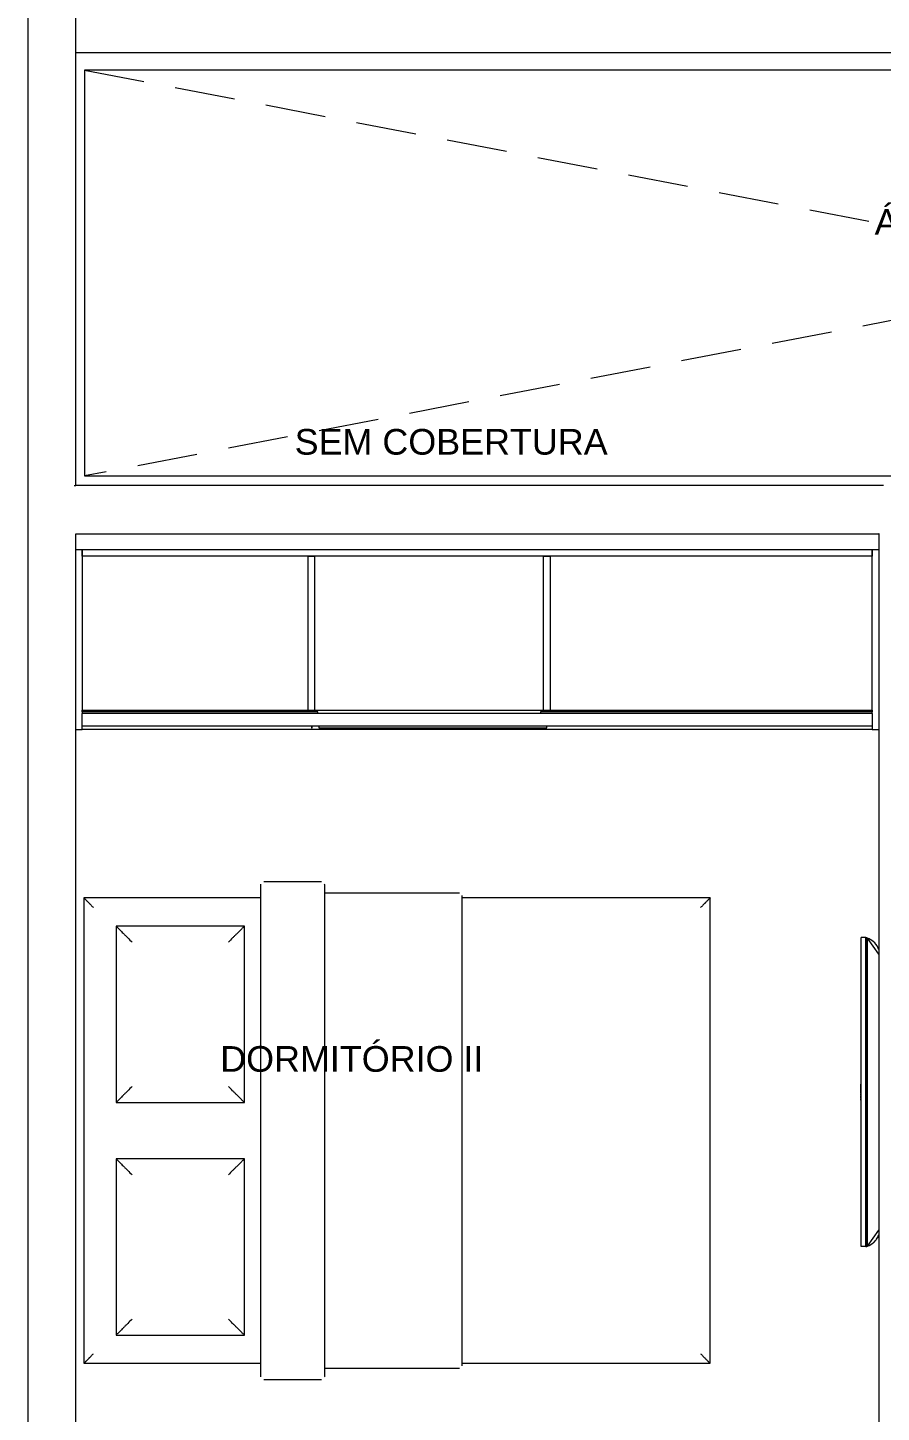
# Model space of a CAD drawing. Header units: millimetres. Extents: x 586.5 to 618.3, y 239.1 to 272.6.
# Drawn here: x 586.497 to 589.155, y 252.023 to 256.337 of the extents above; entities that cross this region are included whole.
import ezdxf

# ---------------------------------------------------------------- set-up
doc = ezdxf.new("R2010")
doc.units = ezdxf.units.MM
doc.header["$LTSCALE"] = 75
doc.linetypes.add('HIDDEN', pattern=[0.375, 0.25, -0.125])
for name, color, linetype, lineweight in [('A Arquitetura LRZ', 252, 'Continuous', 9), ('A Cumbuca LRZ', 254, 'HIDDEN', 9), ('A Mobiliário LRZ', 253, 'Continuous', 9), ('A Projeção LRZ', 253, 'HIDDEN', 9)]:
    doc.layers.add(name, color=color, linetype=linetype, lineweight=lineweight)
doc.styles.add('R80', font='arial.ttf')

msp = doc.modelspace()

# ---------------------------------------------------------------- linework, layer by layer
at = {"layer": 'A Arquitetura LRZ'}
for p, q in [((586.4965, 272.5654), (586.4965, 240.1554)), ((586.6465, 254.9104), (586.6465, 259.1104)), ((586.6465, 256.2604), (593.2465, 256.2604)), ((586.4975, 254.9104), (586.4965, 254.9104)), ((586.6415, 254.9104), (586.6465, 254.9104)), ((586.6455, 254.9094), (586.6415, 254.9094)), ((589.1615, 254.9104), (586.6465, 254.9104)), ((586.6465, 254.7604), (589.1465, 254.7604)), ((586.6465, 251.4104), (586.6465, 254.7604)), ((589.1465, 254.7604), (589.1465, 250.4604)), ((589.1475, 254.7604), (589.1465, 254.7604))]:
    msp.add_line(p, q, dxfattribs=at)
at = {"layer": 'A Mobiliário LRZ'}
for p, q in [((586.6665, 254.7104), (586.6465, 254.7104)), ((589.1265, 254.7104), (586.6665, 254.7104)), ((586.6665, 254.7104), (586.6665, 254.6904)), ((586.6665, 254.6904), (586.6665, 254.7104)), ((589.1265, 254.6904), (589.1265, 254.7104)), ((589.1465, 254.7104), (589.1265, 254.7104)), ((589.1265, 254.7104), (589.1265, 254.6904)), ((586.6665, 254.6904), (586.6665, 254.2104)), ((587.3698, 254.6904), (586.6665, 254.6904)), ((587.3698, 254.2104), (587.3698, 254.6904)), ((587.3898, 254.6904), (587.3698, 254.6904)), ((587.3698, 254.6904), (587.3898, 254.6904)), ((587.3898, 254.6904), (587.3898, 254.2104)), ((588.1031, 254.6904), (587.3898, 254.6904)), ((588.1031, 254.2104), (588.1031, 254.6904)), ((588.1231, 254.6904), (588.1031, 254.6904)), ((588.1031, 254.6904), (588.1231, 254.6904)), ((588.1231, 254.6904), (588.1231, 254.2104)), ((589.1265, 254.6904), (588.1231, 254.6904)), ((589.1265, 254.2104), (589.1265, 254.6904)), ((586.6665, 254.2104), (587.3698, 254.2104)), ((586.6665, 254.2054), (586.6665, 254.2104)), ((586.6665, 254.2054), (586.6665, 254.2004)), ((587.3998, 254.2054), (586.6665, 254.2054)), ((586.6665, 254.1904), (586.6665, 254.2004)), ((589.1265, 254.2004), (586.6665, 254.2004)), ((586.6665, 254.1604), (586.6665, 254.1904)), ((587.3698, 254.2104), (587.3898, 254.2104)), ((587.3898, 254.2104), (588.1031, 254.2104)), ((587.3998, 254.2004), (587.3998, 254.2054)), ((589.1265, 254.2054), (588.0931, 254.2054)), ((588.0931, 254.2054), (588.0931, 254.2004)), ((588.1031, 254.2104), (588.1231, 254.2104)), ((588.1231, 254.2104), (589.1265, 254.2104)), ((589.1265, 254.2104), (589.1265, 254.2054)), ((589.1265, 254.2004), (589.1265, 254.2054)), ((589.1265, 254.2004), (589.1265, 254.1904)), ((589.1265, 254.1904), (589.1265, 254.1604)), ((586.6465, 254.1504), (586.6665, 254.1504)), ((589.1265, 254.1604), (586.6665, 254.1604)), ((586.6665, 254.1504), (586.6665, 254.1604)), ((589.1265, 254.1504), (586.6665, 254.1504)), ((587.3798, 254.1604), (587.3798, 254.1554)), ((587.3798, 254.1554), (587.3828, 254.1554)), ((587.3828, 254.1554), (587.3828, 254.1604)), ((587.4028, 254.1604), (587.4028, 254.1554)), ((587.4028, 254.1554), (588.1131, 254.1554)), ((588.1131, 254.1554), (588.1131, 254.1604)), ((589.1265, 254.1604), (589.1265, 254.1504)), ((589.1265, 254.1504), (589.1465, 254.1504)), ((587.2215, 253.6654), (587.2215, 253.6653)), ((587.2215, 253.6653), (587.2215, 253.6652)), ((587.2215, 253.6652), (587.2215, 253.6649)), ((587.2215, 253.6649), (587.2215, 253.6645)), ((587.2215, 253.6645), (587.2215, 253.664)), ((587.2215, 253.664), (587.2215, 253.6634)), ((587.2215, 253.6634), (587.2215, 253.6627)), ((587.2215, 253.6627), (587.2215, 253.6619)), ((587.2215, 253.6619), (587.2215, 253.6609)), ((587.4115, 253.6754), (587.2315, 253.6754)), ((587.4215, 253.6653), (587.4215, 253.6654)), ((587.4215, 253.6654), (587.4215, 253.6654)), ((587.4215, 253.6651), (587.4215, 253.6653)), ((587.4215, 253.6648), (587.4215, 253.6651)), ((587.4215, 253.6644), (587.4215, 253.6648)), ((587.4215, 253.6639), (587.4215, 253.6644)), ((587.4215, 253.6632), (587.4215, 253.6639)), ((587.4215, 253.6625), (587.4215, 253.6632)), ((587.4215, 253.6616), (587.4215, 253.6625)), ((587.4215, 253.6606), (587.4215, 253.6616)), ((587.2215, 253.6254), (586.6715, 253.6254)), ((586.6715, 253.6254), (586.6715, 252.1754)), ((587.2215, 253.6609), (587.2215, 253.6599)), ((587.2215, 253.6599), (587.2215, 253.6587)), ((587.2215, 253.6587), (587.2215, 253.6575)), ((587.2215, 253.6575), (587.2215, 253.6562)), ((587.2215, 253.6562), (587.2215, 253.6547)), ((587.2215, 253.6547), (587.2215, 253.6532)), ((587.2215, 253.6532), (587.2215, 253.6516)), ((587.2215, 253.6516), (587.2215, 253.6498)), ((587.2215, 253.6498), (587.2215, 253.648)), ((587.2215, 253.648), (587.2215, 253.6461)), ((587.2215, 253.6461), (587.2215, 253.6442)), ((587.2215, 253.6442), (587.2215, 253.6421)), ((587.2215, 253.6421), (587.2215, 253.64)), ((587.2215, 253.64), (587.2215, 253.6378)), ((587.2215, 253.6378), (587.2215, 253.6356)), ((587.2215, 253.6356), (587.2215, 253.6332)), ((587.2215, 253.6332), (587.2215, 253.6308)), ((587.2215, 253.6308), (587.2215, 253.6284)), ((587.2215, 253.6284), (587.2215, 253.6259)), ((587.2215, 253.6259), (587.2215, 253.6234)), ((587.2215, 253.6234), (587.2215, 253.6208)), ((587.2215, 253.6208), (587.2215, 253.6181)), ((587.4215, 253.6596), (587.4215, 253.6606)), ((587.4215, 253.6584), (587.4215, 253.6596)), ((587.4215, 253.6571), (587.4215, 253.6584)), ((587.4215, 253.6558), (587.4215, 253.6571)), ((587.4215, 253.6543), (587.4215, 253.6558)), ((587.4215, 253.6527), (587.4215, 253.6543)), ((587.4215, 253.6511), (587.4215, 253.6527)), ((587.4215, 253.6494), (587.4215, 253.6511)), ((587.4215, 253.6475), (587.4215, 253.6494)), ((587.4215, 253.6456), (587.4215, 253.6475)), ((587.4215, 253.6436), (587.4215, 253.6456)), ((587.4215, 253.6416), (587.4215, 253.6436)), ((587.4215, 253.6394), (587.4215, 253.6416)), ((587.8415, 253.6404), (587.4215, 253.6404)), ((587.4215, 253.6372), (587.4215, 253.6394)), ((587.4215, 253.6349), (587.4215, 253.6372)), ((587.4215, 253.6326), (587.4215, 253.6349)), ((587.4215, 253.6302), (587.4215, 253.6326)), ((587.4215, 253.6277), (587.4215, 253.6302)), ((587.4215, 253.6252), (587.4215, 253.6277)), ((587.4215, 253.6227), (587.4215, 253.6252)), ((587.4215, 253.6201), (587.4215, 253.6227)), ((587.4215, 253.6174), (587.4215, 253.6201)), ((588.6215, 253.6254), (587.8478, 253.6254)), ((587.849, 253.6327), (587.849, 253.6329)), ((587.849, 253.6329), (587.849, 253.6329)), ((587.849, 253.6329), (587.849, 253.6329)), ((587.849, 253.6326), (587.849, 253.6327)), ((587.849, 253.6324), (587.849, 253.6326)), ((587.849, 253.6321), (587.849, 253.6324)), ((587.849, 253.6317), (587.849, 253.6321)), ((587.849, 253.6313), (587.849, 253.6317)), ((587.849, 253.6309), (587.849, 253.6313)), ((587.849, 253.6304), (587.849, 253.6309)), ((587.849, 253.6298), (587.849, 253.6304)), ((587.849, 253.6292), (587.849, 253.6298)), ((587.849, 253.6285), (587.849, 253.6292)), ((587.849, 253.6277), (587.849, 253.6285)), ((587.849, 253.627), (587.849, 253.6277)), ((587.849, 253.6261), (587.849, 253.627)), ((587.849, 253.6252), (587.849, 253.6261)), ((587.849, 253.6243), (587.849, 253.6252)), ((587.849, 253.6233), (587.849, 253.6243)), ((587.849, 253.6223), (587.849, 253.6233)), ((587.849, 253.6212), (587.849, 253.6223)), ((587.849, 253.6201), (587.849, 253.6212)), ((587.849, 253.619), (587.849, 253.6201)), ((587.849, 253.6178), (587.849, 253.619)), ((588.6215, 252.1754), (588.6215, 253.6254)), ((587.2215, 253.6181), (587.2215, 253.6155)), ((587.2215, 253.6155), (587.2215, 253.6128)), ((587.2215, 253.6128), (587.2215, 253.6101)), ((587.2215, 253.6101), (587.2215, 253.6073)), ((587.2215, 253.6073), (587.2215, 253.6045)), ((587.2215, 253.6045), (587.2215, 253.6018)), ((587.2215, 253.6018), (587.2215, 253.599)), ((587.2215, 253.599), (587.2215, 253.5962)), ((587.2215, 253.5962), (587.2215, 253.5954)), ((587.2215, 253.5954), (587.2215, 252.2054)), ((587.4215, 253.6147), (587.4215, 253.6174)), ((587.4215, 253.612), (587.4215, 253.6147)), ((587.4215, 253.6093), (587.4215, 253.612)), ((587.4215, 253.6066), (587.4215, 253.6093)), ((587.4215, 253.6038), (587.4215, 253.6066)), ((587.4215, 253.601), (587.4215, 253.6038)), ((587.4215, 253.5982), (587.4215, 253.601)), ((587.4215, 253.5954), (587.4215, 253.5982)), ((587.4215, 252.2054), (587.4215, 253.5954)), ((587.849, 253.6166), (587.849, 253.6178)), ((587.849, 253.6153), (587.849, 253.6166)), ((587.849, 253.614), (587.849, 253.6153)), ((587.849, 253.6127), (587.849, 253.614)), ((587.849, 253.6114), (587.849, 253.6127)), ((587.849, 253.61), (587.849, 253.6114)), ((587.849, 253.6086), (587.849, 253.61)), ((587.849, 253.6072), (587.849, 253.6086)), ((587.849, 253.6058), (587.849, 253.6072)), ((587.849, 253.6043), (587.849, 253.6058)), ((587.849, 253.6029), (587.849, 253.6043)), ((587.849, 253.6014), (587.849, 253.6029)), ((587.849, 253.5999), (587.849, 253.6014)), ((587.849, 253.5984), (587.849, 253.5999)), ((587.849, 253.5969), (587.849, 253.5984)), ((587.849, 253.5954), (587.849, 253.5969)), ((587.849, 252.2054), (587.849, 253.5954)), ((587.1715, 253.5379), (586.7715, 253.5379)), ((586.7715, 253.5379), (586.7715, 252.9879)), ((587.1715, 252.9879), (587.1715, 253.5379)), ((589.0915, 252.5389), (589.0915, 253.5019)), ((589.1065, 253.5019), (589.0915, 253.5019)), ((589.1065, 252.5389), (589.1065, 253.5019)), ((589.1065, 253.5019), (589.1065, 252.5389)), ((589.1115, 252.5405), (589.1115, 253.5003)), ((589.1465, 253.4505), (589.1115, 253.5003)), ((589.0911, 253.0432), (589.0911, 253.0449)), ((589.0911, 253.0449), (589.0911, 253.043)), ((589.0915, 253.0449), (589.0911, 253.0449)), ((589.0915, 253.0448), (589.0911, 253.0448)), ((589.0911, 253.0426), (589.0911, 253.0448)), ((589.0911, 253.0448), (589.0911, 253.0442)), ((589.0911, 253.0415), (589.0911, 253.0432)), ((589.0915, 253.0432), (589.0911, 253.0432)), ((589.0915, 253.0432), (589.0911, 253.0432)), ((589.0911, 253.0426), (589.0911, 253.043)), ((589.0911, 253.043), (589.0911, 253.0416)), ((589.0911, 253.041), (589.0911, 253.0426)), ((589.0911, 253.0417), (589.0911, 253.0426)), ((589.0915, 253.0426), (589.0911, 253.0426)), ((589.0911, 253.0419), (589.0911, 253.0415)), ((589.0911, 253.0418), (589.0911, 253.0401)), ((589.0911, 253.0399), (589.0911, 253.0417)), ((589.0915, 253.0416), (589.0911, 253.0416)), ((589.0911, 253.0401), (589.0911, 253.041)), ((589.0911, 253.0399), (589.0915, 253.0399)), ((589.0911, 253.0399), (589.0915, 253.0399)), ((589.0915, 253.0399), (589.0911, 253.0399)), ((589.0911, 253.0373), (589.0911, 253.0387)), ((589.0915, 253.0387), (589.0911, 253.0387)), ((589.0911, 253.0345), (589.0911, 253.0373)), ((589.0911, 253.0373), (589.0915, 253.0373)), ((589.0915, 253.0369), (589.0911, 253.0369)), ((589.0915, 253.0359), (589.0911, 253.0359)), ((589.0915, 253.0348), (589.0911, 253.0348)), ((589.0911, 253.033), (589.0911, 253.0345)), ((589.0915, 253.0345), (589.0911, 253.0345)), ((589.0915, 253.033), (589.0911, 253.033)), ((589.0911, 253.0288), (589.0911, 253.0315)), ((589.0911, 253.0315), (589.0915, 253.0315)), ((589.0911, 253.0277), (589.0911, 253.0288)), ((589.0915, 253.0288), (589.0911, 253.0288)), ((589.0915, 253.0287), (589.0911, 253.0287)), ((589.0911, 253.0267), (589.0911, 253.0277)), ((589.0915, 253.0277), (589.0911, 253.0277)), ((589.0915, 253.0268), (589.0911, 253.0268)), ((589.0911, 253.0239), (589.0911, 253.0267)), ((589.0915, 253.0267), (589.0911, 253.0267)), ((589.0915, 253.0239), (589.0911, 253.0239)), ((589.0915, 253.0221), (589.0911, 253.0221)), ((589.0911, 253.0198), (589.0911, 253.0221)), ((589.0911, 253.0221), (589.0911, 253.0215)), ((589.0911, 253.0204), (589.0911, 253.0221)), ((589.0911, 253.0221), (589.0911, 253.0203)), ((589.0915, 253.0221), (589.0911, 253.0221)), ((589.0911, 253.0187), (589.0911, 253.0204)), ((589.0915, 253.0204), (589.0911, 253.0204)), ((589.0915, 253.0204), (589.0911, 253.0204)), ((589.0911, 253.0199), (589.0911, 253.0202)), ((589.0911, 253.0202), (589.0911, 253.0189)), ((589.0911, 253.0182), (589.0911, 253.0199)), ((589.0915, 253.0199), (589.0911, 253.0199)), ((589.0911, 253.0189), (589.0911, 253.0198)), ((589.0911, 253.0191), (589.0911, 253.0187)), ((589.0911, 253.019), (589.0911, 253.0173)), ((589.0911, 253.0171), (589.0911, 253.0189)), ((589.0915, 253.0189), (589.0911, 253.0189)), ((589.0911, 253.0173), (589.0911, 253.0182)), ((589.0911, 253.0172), (589.0915, 253.0172)), ((589.0911, 253.0171), (589.0915, 253.0171)), ((589.0915, 253.0171), (589.0911, 253.0171)), ((589.0911, 253.0135), (589.0911, 253.0152)), ((589.0911, 253.0152), (589.0911, 253.0104)), ((589.0915, 253.0152), (589.0911, 253.0152)), ((586.7715, 252.9879), (587.1715, 252.9879)), ((589.0911, 253.0121), (589.0911, 253.0135)), ((589.0911, 253.0135), (589.0915, 253.0135)), ((589.0911, 253.0104), (589.0911, 253.0121)), ((589.0915, 253.0121), (589.0911, 253.0121)), ((589.0915, 253.0104), (589.0911, 253.0104)), ((589.0911, 253.006), (589.0911, 253.0083)), ((589.0915, 253.0083), (589.0911, 253.0083)), ((589.0911, 253.0041), (589.0911, 253.006)), ((589.0911, 253.006), (589.0915, 253.006)), ((589.0915, 253.0049), (589.0911, 253.0049)), ((589.0911, 253.0027), (589.0911, 253.0041)), ((589.0915, 253.0041), (589.0911, 253.0041)), ((589.0915, 253.0041), (589.0911, 253.0041)), ((589.0915, 253.0027), (589.0911, 253.0027)), ((589.0915, 253.0009), (589.0911, 253.0009)), ((589.0911, 253.0009), (589.0911, 252.9959)), ((589.0911, 252.9962), (589.0911, 253.0009)), ((589.0911, 252.9976), (589.0911, 252.9995)), ((589.0911, 252.9995), (589.0911, 252.9976)), ((589.0911, 252.9959), (589.0911, 252.9985)), ((589.0915, 252.9985), (589.0911, 252.9985)), ((589.0911, 252.9976), (589.0911, 252.9976)), ((589.0915, 252.9976), (589.0911, 252.9976)), ((589.0915, 252.9976), (589.0911, 252.9976)), ((589.0911, 252.9959), (589.0911, 252.9962)), ((589.0911, 252.9959), (589.0915, 252.9959)), ((589.0915, 252.9959), (589.0911, 252.9959)), ((589.0915, 252.9959), (589.0911, 252.9959)), ((587.1715, 252.8129), (586.7715, 252.8129)), ((586.7715, 252.8129), (586.7715, 252.2629)), ((587.1715, 252.2629), (587.1715, 252.8129)), ((589.1115, 252.5405), (589.1465, 252.5903)), ((589.1065, 252.5389), (589.0915, 252.5389)), ((586.7715, 252.2629), (587.1715, 252.2629)), ((587.2215, 252.2054), (587.2215, 252.2026)), ((587.2215, 252.2026), (587.2215, 252.1998)), ((587.2215, 252.1998), (587.2215, 252.197)), ((587.2215, 252.197), (587.2215, 252.1943)), ((587.4215, 252.2046), (587.4215, 252.2054)), ((587.4215, 252.2018), (587.4215, 252.2046)), ((587.4215, 252.1991), (587.4215, 252.2018)), ((587.4215, 252.1963), (587.4215, 252.1991)), ((587.4215, 252.1935), (587.4215, 252.1963)), ((587.849, 252.205), (587.849, 252.2054)), ((587.849, 252.2035), (587.849, 252.205)), ((587.849, 252.202), (587.849, 252.2035)), ((587.849, 252.2005), (587.849, 252.202)), ((587.849, 252.199), (587.849, 252.2005)), ((587.849, 252.1976), (587.849, 252.199)), ((587.849, 252.1961), (587.849, 252.1976)), ((587.849, 252.1947), (587.849, 252.1961)), ((587.849, 252.1932), (587.849, 252.1947)), ((586.6715, 252.1754), (587.2215, 252.1754)), ((587.2215, 252.1943), (587.2215, 252.1915)), ((587.2215, 252.1915), (587.2215, 252.1888)), ((587.2215, 252.1888), (587.2215, 252.1861)), ((587.2215, 252.1861), (587.2215, 252.1834)), ((587.2215, 252.1834), (587.2215, 252.1807)), ((587.2215, 252.1807), (587.2215, 252.1781)), ((587.2215, 252.1781), (587.2215, 252.1756)), ((587.2215, 252.1756), (587.2215, 252.1731)), ((587.2215, 252.1731), (587.2215, 252.1706)), ((587.2215, 252.1706), (587.2215, 252.1682)), ((587.2215, 252.1682), (587.2215, 252.1659)), ((587.2215, 252.1659), (587.2215, 252.1636)), ((587.2215, 252.1636), (587.2215, 252.1614)), ((587.2215, 252.1614), (587.2215, 252.1592)), ((587.2215, 252.1592), (587.2215, 252.1572)), ((587.2215, 252.1572), (587.2215, 252.1552)), ((587.2215, 252.1552), (587.2215, 252.1533)), ((587.2215, 252.1533), (587.2215, 252.1515)), ((587.2215, 252.1515), (587.2215, 252.1497)), ((587.4215, 252.1908), (587.4215, 252.1935)), ((587.4215, 252.188), (587.4215, 252.1908)), ((587.4215, 252.1853), (587.4215, 252.188)), ((587.4215, 252.1827), (587.4215, 252.1853)), ((587.4215, 252.18), (587.4215, 252.1827)), ((587.4215, 252.1774), (587.4215, 252.18)), ((587.4215, 252.1749), (587.4215, 252.1774)), ((587.4215, 252.1724), (587.4215, 252.1749)), ((587.4215, 252.17), (587.4215, 252.1724)), ((587.4215, 252.1676), (587.4215, 252.17)), ((587.4215, 252.1653), (587.4215, 252.1676)), ((587.4215, 252.163), (587.4215, 252.1653)), ((587.4215, 252.1608), (587.4215, 252.163)), ((587.4215, 252.1587), (587.4215, 252.1608)), ((587.4215, 252.1604), (587.8415, 252.1604)), ((587.4215, 252.1566), (587.4215, 252.1587)), ((587.4215, 252.1547), (587.4215, 252.1566)), ((587.4215, 252.1528), (587.4215, 252.1547)), ((587.4215, 252.151), (587.4215, 252.1528)), ((587.8478, 252.1754), (588.6215, 252.1754)), ((587.849, 252.1918), (587.849, 252.1932)), ((587.849, 252.1904), (587.849, 252.1918)), ((587.849, 252.1891), (587.849, 252.1904)), ((587.849, 252.1877), (587.849, 252.1891)), ((587.849, 252.1864), (587.849, 252.1877)), ((587.849, 252.1851), (587.849, 252.1864)), ((587.849, 252.1839), (587.849, 252.1851)), ((587.849, 252.1827), (587.849, 252.1839)), ((587.849, 252.1815), (587.849, 252.1827)), ((587.849, 252.1804), (587.849, 252.1815)), ((587.849, 252.1793), (587.849, 252.1804)), ((587.849, 252.1782), (587.849, 252.1793)), ((587.849, 252.1772), (587.849, 252.1782)), ((587.849, 252.1762), (587.849, 252.1772)), ((587.849, 252.1753), (587.849, 252.1762)), ((587.849, 252.1745), (587.849, 252.1753)), ((587.849, 252.1736), (587.849, 252.1745)), ((587.849, 252.1729), (587.849, 252.1736)), ((587.849, 252.1721), (587.849, 252.1729)), ((587.849, 252.1715), (587.849, 252.1721)), ((587.849, 252.1709), (587.849, 252.1715)), ((587.849, 252.1703), (587.849, 252.1709)), ((587.849, 252.1698), (587.849, 252.1703)), ((587.849, 252.1694), (587.849, 252.1698)), ((587.849, 252.169), (587.849, 252.1694)), ((587.849, 252.1687), (587.849, 252.169)), ((587.849, 252.1684), (587.849, 252.1687)), ((587.849, 252.1682), (587.849, 252.1684)), ((587.849, 252.168), (587.849, 252.1682)), ((587.849, 252.1679), (587.849, 252.168)), ((587.849, 252.1679), (587.849, 252.1679)), ((587.2215, 252.1497), (587.2215, 252.1481)), ((587.2215, 252.1481), (587.2215, 252.1465)), ((587.2215, 252.1465), (587.2215, 252.145)), ((587.2215, 252.145), (587.2215, 252.1437)), ((587.2215, 252.1437), (587.2215, 252.1424)), ((587.2215, 252.1424), (587.2215, 252.1412)), ((587.2215, 252.1412), (587.2215, 252.1402)), ((587.2215, 252.1402), (587.2215, 252.1392)), ((587.2215, 252.1392), (587.2215, 252.1383)), ((587.2215, 252.1383), (587.2215, 252.1376)), ((587.2215, 252.1376), (587.2215, 252.137)), ((587.2215, 252.137), (587.2215, 252.1364)), ((587.2215, 252.1364), (587.2215, 252.136)), ((587.2215, 252.136), (587.2215, 252.1357)), ((587.2215, 252.1357), (587.2215, 252.1355)), ((587.2215, 252.1355), (587.2215, 252.1354)), ((587.2215, 252.1354), (587.2215, 252.1354)), ((587.2315, 252.1254), (587.4115, 252.1254)), ((587.4215, 252.1493), (587.4215, 252.151)), ((587.4215, 252.1476), (587.4215, 252.1493)), ((587.4215, 252.1461), (587.4215, 252.1476)), ((587.4215, 252.1447), (587.4215, 252.1461)), ((587.4215, 252.1433), (587.4215, 252.1447)), ((587.4215, 252.1421), (587.4215, 252.1433)), ((587.4215, 252.1409), (587.4215, 252.1421)), ((587.4215, 252.1399), (587.4215, 252.1409)), ((587.4215, 252.139), (587.4215, 252.1399)), ((587.4215, 252.1381), (587.4215, 252.139)), ((587.4215, 252.1374), (587.4215, 252.1381)), ((587.4215, 252.1368), (587.4215, 252.1374)), ((587.4215, 252.1363), (587.4215, 252.1368)), ((587.4215, 252.1359), (587.4215, 252.1363)), ((587.4215, 252.1356), (587.4215, 252.1359)), ((587.4215, 252.1355), (587.4215, 252.1356)), ((587.4215, 252.1354), (587.4215, 252.1355))]:
    msp.add_line(p, q, dxfattribs=at)
for centre, radius, start, end in [((587.2315, 253.6654), 0.01, 165, 180), ((587.4115, 253.6654), 0.01, 0, 15), ((589.0915, 253.4448), 0.059, 70.1851, 75.2716), ((589.0915, 253.4448), 0.059, 20.8138, 66.9081), ((589.0915, 253.4448), 0.059, 60.97, 65.2891), ((589.0915, 253.4448), 0.059, 36.2392, 39.0366), ((589.0915, 252.596), 0.059, 284.7284, 306.3859), ((589.0915, 252.596), 0.059, 284.7284, 289.8149), ((589.0915, 252.596), 0.059, 306.3859, 339.6946), ((589.0915, 252.596), 0.059, 306.3859, 322.4986), ((589.0915, 252.596), 0.059, 325.4554, 338.5543), ((587.2315, 252.1354), 0.01, 180, 195), ((587.4115, 252.1354), 0.01, 345, 0)]:
    msp.add_arc(centre, radius, start, end, dxfattribs=at)
for points, knots in [([(586.6715, 253.6254), (586.6716, 253.6254), (586.6721, 253.6249), (586.6738, 253.6232), (586.6755, 253.6215), (586.6773, 253.6196), (586.679, 253.618), (586.6808, 253.6162), (586.6832, 253.6137), (586.686, 253.611), (586.6883, 253.6087), (586.6907, 253.6063), (586.695, 253.6019), (586.6989, 253.598), (586.7015, 253.5954)], [0, 0, 0, 0, 0.166667, 0.25, 0.333333, 0.416667, 0.458333, 0.5, 0.583333, 0.666667, 0.708333, 0.75, 0.833333, 1, 1, 1, 1]), ([(588.6215, 253.6254), (588.6215, 253.6254), (588.621, 253.6249), (588.6193, 253.6232), (588.6176, 253.6215), (588.6158, 253.6196), (588.6141, 253.618), (588.6123, 253.6162), (588.6099, 253.6137), (588.6071, 253.611), (588.6048, 253.6087), (588.6024, 253.6063), (588.5981, 253.6019), (588.5942, 253.5981), (588.5915, 253.5954)], [0, 0, 0, 0, 0.166667, 0.25, 0.333333, 0.416667, 0.458333, 0.5, 0.583333, 0.666667, 0.708333, 0.75, 0.833333, 1, 1, 1, 1]), ([(586.7715, 253.5379), (586.7716, 253.5379), (586.7724, 253.537), (586.7752, 253.5342), (586.7781, 253.5313), (586.7812, 253.5283), (586.7839, 253.5255), (586.7869, 253.5225), (586.791, 253.5184), (586.7956, 253.5139), (586.7994, 253.51), (586.8034, 253.5061), (586.8106, 253.4988), (586.8171, 253.4923), (586.8215, 253.4879)], [0, 0, 0, 0, 0.166667, 0.25, 0.333333, 0.416667, 0.458333, 0.5, 0.583333, 0.666667, 0.708333, 0.75, 0.833333, 1, 1, 1, 1]), ([(587.1715, 253.5379), (587.1715, 253.5379), (587.1707, 253.5371), (587.1679, 253.5342), (587.165, 253.5313), (587.1619, 253.5283), (587.1592, 253.5255), (587.1562, 253.5225), (587.1521, 253.5184), (587.1475, 253.5139), (587.1437, 253.5101), (587.1397, 253.506), (587.1325, 253.4988), (587.1259, 253.4924), (587.1215, 253.4879)], [0, 0, 0, 0, 0.166667, 0.25, 0.333333, 0.416667, 0.458333, 0.5, 0.583333, 0.666667, 0.708333, 0.75, 0.833333, 1, 1, 1, 1]), ([(586.8215, 253.0379), (586.8172, 253.0334), (586.8106, 253.027), (586.8024, 253.0187), (586.7975, 253.0138), (586.7937, 253.0101), (586.7902, 253.0066), (586.7869, 253.0033), (586.7839, 253.0003), (586.7812, 252.9975), (586.7781, 252.9945), (586.7752, 252.9916), (586.7724, 252.9888), (586.7715, 252.9879), (586.7715, 252.9879)], [-1, -1, -1, -1, -0.833333, -0.75, -0.666667, -0.625, -0.583333, -0.5, -0.458333, -0.416667, -0.333333, -0.25, -0.166667, 0, 0, 0, 0]), ([(587.1715, 252.9879), (587.1715, 252.9879), (587.1707, 252.9888), (587.1679, 252.9916), (587.165, 252.9945), (587.1619, 252.9975), (587.1591, 253.0003), (587.1562, 253.0033), (587.1521, 253.0074), (587.1475, 253.0119), (587.1437, 253.0158), (587.1397, 253.0197), (587.1324, 253.027), (587.126, 253.0335), (587.1215, 253.0379)], [0, 0, 0, 0, 0.166667, 0.25, 0.333333, 0.416667, 0.458333, 0.5, 0.583333, 0.666667, 0.708333, 0.75, 0.833333, 1, 1, 1, 1]), ([(586.7715, 252.8129), (586.7716, 252.8129), (586.7724, 252.812), (586.7752, 252.8092), (586.7781, 252.8063), (586.7812, 252.8033), (586.7839, 252.8005), (586.7869, 252.7975), (586.791, 252.7934), (586.7956, 252.7889), (586.7994, 252.785), (586.8034, 252.7811), (586.8106, 252.7738), (586.8171, 252.7673), (586.8215, 252.7629)], [0, 0, 0, 0, 0.166667, 0.25, 0.333333, 0.416667, 0.458333, 0.5, 0.583333, 0.666667, 0.708333, 0.75, 0.833333, 1, 1, 1, 1]), ([(587.1715, 252.8129), (587.1715, 252.8129), (587.1707, 252.8121), (587.1679, 252.8092), (587.165, 252.8063), (587.1619, 252.8033), (587.1592, 252.8005), (587.1562, 252.7975), (587.1521, 252.7934), (587.1475, 252.7889), (587.1437, 252.7851), (587.1397, 252.781), (587.1325, 252.7738), (587.1259, 252.7674), (587.1215, 252.7629)], [0, 0, 0, 0, 0.166667, 0.25, 0.333333, 0.416667, 0.458333, 0.5, 0.583333, 0.666667, 0.708333, 0.75, 0.833333, 1, 1, 1, 1]), ([(586.8215, 252.3129), (586.8172, 252.3084), (586.8106, 252.302), (586.8024, 252.2937), (586.7975, 252.2888), (586.7937, 252.2851), (586.7902, 252.2816), (586.7869, 252.2783), (586.7839, 252.2753), (586.7812, 252.2725), (586.7781, 252.2695), (586.7752, 252.2666), (586.7724, 252.2638), (586.7715, 252.2629), (586.7715, 252.2629)], [-1, -1, -1, -1, -0.833333, -0.75, -0.666667, -0.625, -0.583333, -0.5, -0.458333, -0.416667, -0.333333, -0.25, -0.166667, 0, 0, 0, 0]), ([(587.1715, 252.2629), (587.1715, 252.2629), (587.1707, 252.2638), (587.1679, 252.2666), (587.165, 252.2695), (587.1619, 252.2725), (587.1591, 252.2753), (587.1562, 252.2783), (587.1521, 252.2824), (587.1475, 252.2869), (587.1437, 252.2908), (587.1397, 252.2947), (587.1324, 252.302), (587.126, 252.3085), (587.1215, 252.3129)], [0, 0, 0, 0, 0.166667, 0.25, 0.333333, 0.416667, 0.458333, 0.5, 0.583333, 0.666667, 0.708333, 0.75, 0.833333, 1, 1, 1, 1]), ([(586.6715, 252.1754), (586.6715, 252.1754), (586.6721, 252.1759), (586.6737, 252.1776), (586.6755, 252.1793), (586.6773, 252.1812), (586.679, 252.1828), (586.6808, 252.1846), (586.6832, 252.1871), (586.686, 252.1898), (586.6883, 252.1921), (586.6907, 252.1945), (586.695, 252.1989), (586.6989, 252.2027), (586.7015, 252.2054)], [0, 0, 0, 0, 0.166667, 0.25, 0.333333, 0.416667, 0.458333, 0.5, 0.583333, 0.666667, 0.708333, 0.75, 0.833333, 1, 1, 1, 1]), ([(588.5915, 252.2054), (588.5942, 252.2028), (588.5981, 252.1989), (588.6031, 252.1939), (588.606, 252.1909), (588.6082, 252.1887), (588.6104, 252.1866), (588.6123, 252.1846), (588.6141, 252.1828), (588.6158, 252.1812), (588.6176, 252.1793), (588.6193, 252.1776), (588.621, 252.1759), (588.6215, 252.1754), (588.6215, 252.1754)], [-1, -1, -1, -1, -0.833333, -0.75, -0.666667, -0.625, -0.583333, -0.5, -0.458333, -0.416667, -0.333333, -0.25, -0.166667, 0, 0, 0, 0])]:
    msp.add_open_spline(points, degree=3, knots=knots, dxfattribs=at)
at = {"layer": 'A Projeção LRZ'}
for p, q in [((593.2337, 256.2054), (586.6737, 256.2054)), ((586.6737, 256.2054), (586.6737, 254.9404)), ((586.6737, 254.9404), (593.2337, 254.9404))]:
    msp.add_line(p, q, dxfattribs=at)
at = {"layer": 'A Projeção LRZ', "ltscale": 0.01}
for p, q in [((586.6737, 256.2054), (593.2337, 254.9404)), ((593.2337, 256.2054), (586.6737, 254.9404))]:
    msp.add_line(p, q, dxfattribs=at)

# ---------------------------------------------------------------- texts
at = {"layer": 'A Cumbuca LRZ', "style": 'R80'}
for s, p in [('Á. ILUMINAÇÃO', (589.1336, 255.692)), ('SEM COBERTURA', (587.3278, 255.0069)), ('DORMITÓRIO II', (587.096, 253.0839))]:
    msp.add_text(s, height=0.08, dxfattribs=at).set_placement(p)

doc.saveas('drawing.dxf')
